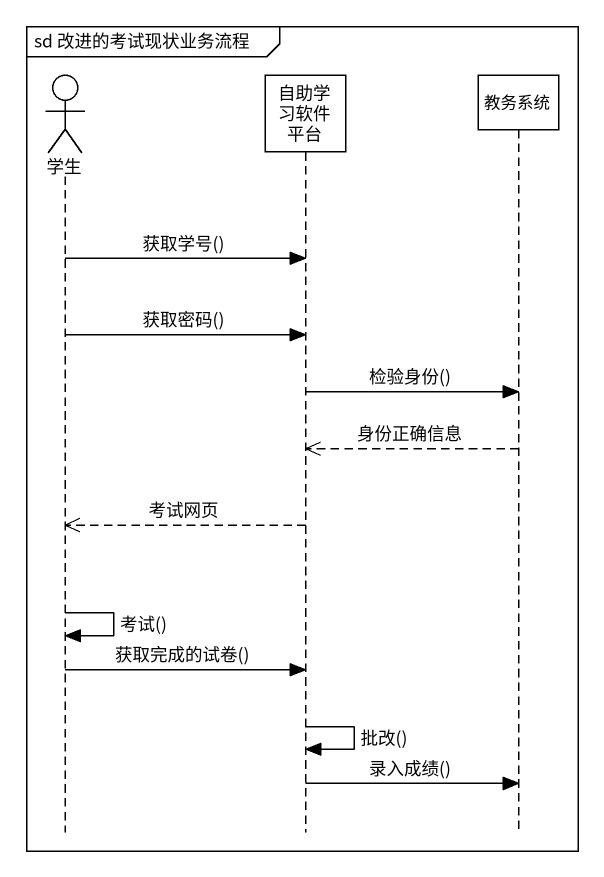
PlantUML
@startuml
mainframe sd 改进的考试现状业务流程
hide footbox
actor 学生
participant 自助学习软件平台
participant 教务系统

学生 -> 自助学习软件平台 : 获取学号()
学生 -> 自助学习软件平台 : 获取密码()
自助学习软件平台 -> 教务系统 : 检验身份()
教务系统 -->> 自助学习软件平台 : 身份正确信息
自助学习软件平台 -->> 学生 : 考试网页
学生 -> 学生 : 考试()
学生 -> 自助学习软件平台 : 获取完成的试卷()
自助学习软件平台 -> 自助学习软件平台 : 批改()
自助学习软件平台 -> 教务系统 : 录入成绩()
@enduml
